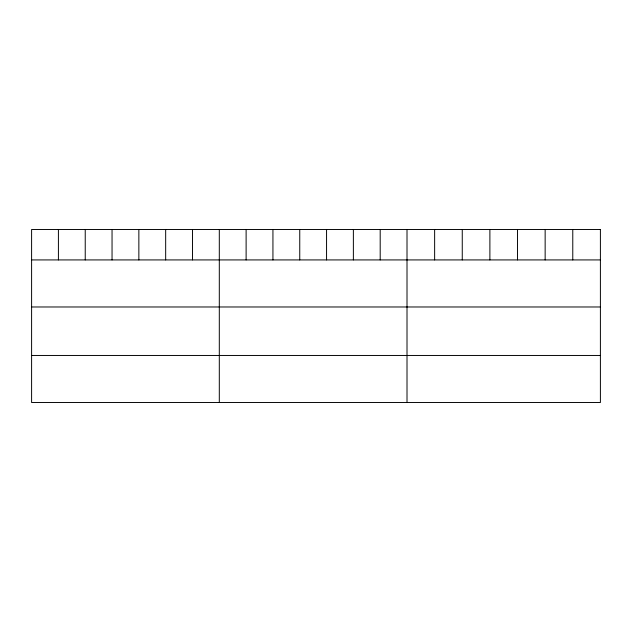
<?xml version="1.0" encoding="UTF-8"?>
<svg xmlns="http://www.w3.org/2000/svg" width="632" height="632" viewBox="0 0 632 632"><rect width="100%" height="100%" fill="white"/><g stroke="black" fill="none" stroke-linecap="round" stroke-linejoin="round"><path stroke-width="0.95" d="M31.6 259.926L600.4 259.926M31.6 306.978L600.4 306.978M31.6 355.461L600.4 355.461M572.774 229.487L572.774 259.926M545.147 229.487L545.147 259.926M517.521 229.487L517.521 259.926M489.887 229.487L489.887 259.926M462.261 229.487L462.261 259.926M434.634 229.487L434.634 259.926M407.008 229.487L407.008 402.513M380.195 229.487L380.195 259.926M353.375 229.487L353.375 259.926M326.562 229.487L326.562 259.926M299.75 229.487L299.75 259.926M272.937 229.487L272.937 259.926M246.117 229.487L246.117 259.926M219.304 229.487L219.304 402.513M192.491 229.487L192.491 259.926M165.671 229.487L165.671 259.926M138.858 229.487L138.858 259.926M112.046 229.487L112.046 259.926M85.233 229.487L85.233 259.926M58.413 229.487L58.413 259.926M600.4 229.487L31.6 229.487L31.6 402.513L600.4 402.513L600.4 229.487"/></g></svg>
